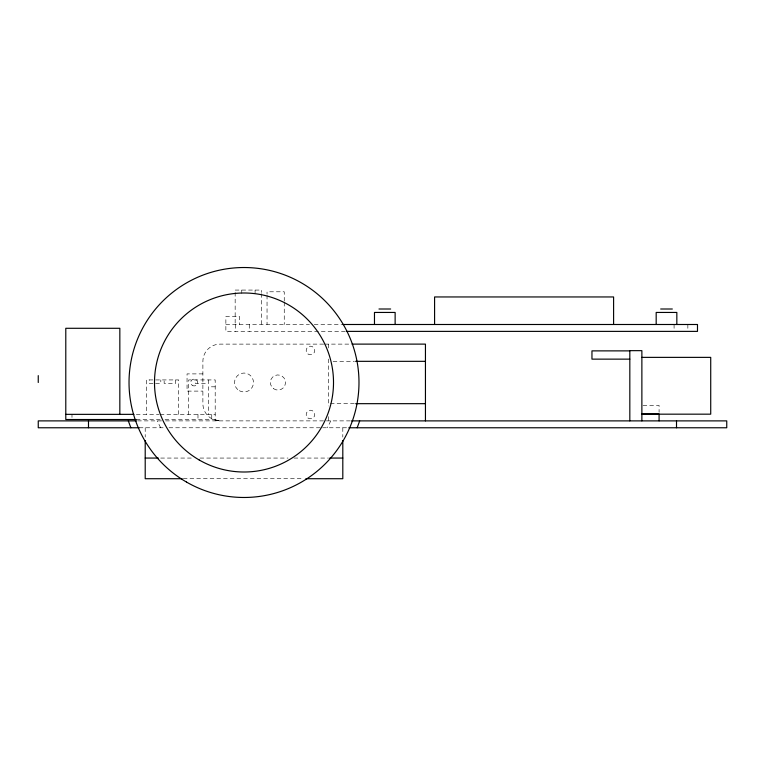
<?xml version="1.0" encoding="UTF-8"?>
<svg xmlns="http://www.w3.org/2000/svg" width="765" height="765" viewBox="0 0 765 765"><rect width="100%" height="100%" fill="white"/><g stroke="black" fill="none" stroke-linecap="round" stroke-linejoin="round"><path stroke-width="0.57" stroke-dasharray="3.83 2.87" d="M330.776 420.884L327.391 427.769M235.161 290.069L261.668 290.069L261.668 292.44M225.866 324.494L309.443 324.494M314.224 324.494L341.678 324.494M345.264 331.379L225.866 331.379L225.866 316.576L239.636 316.576L239.636 324.494M323.605 344.116L220.1 344.116A17.213 17.213 0 0 0 202.888 361.329L202.888 403.671A17.213 17.213 0 0 0 220.1 420.884L213.76 419.679L220.1 420.884M324.8 344.116L350.858 344.116M333.1 361.329L354.415 361.329M202.888 373.894L187.052 373.894L187.052 391.106L202.888 391.106M153 383.37L149.395 383.37L149.395 379.928M155.62 383.37L160.813 383.37L160.813 379.928M215.195 386.813L208.31 386.813L208.31 414.353M330.384 403.671L354.654 403.671M643.021 405.393L659.086 405.393L659.086 412.278M136.313 414.353L159.063 414.353M160.21 414.353L215.195 414.353M136.313 419.516L160.21 419.516M164.991 419.516L215.195 419.516L215.195 379.928L188.687 379.928L188.687 414.353M137.585 420.884L164.379 420.884M165.565 420.884L350.858 420.884M139.192 427.769L164.255 427.769M168.969 427.769L321.434 427.769M322.62 427.769L347.635 427.769M160.679 458.063L192.818 458.063M199.961 458.063L288.051 458.063M293.999 458.063L328.52 458.063M183.304 478.718L303.523 478.718M160.631 427.769L157.246 420.884M687.85 324.494L687.85 330.231M674.08 324.494L674.08 330.231M342.806 427.769L342.806 437.092M328.367 344.116L328.367 348.362M328.367 359.034L328.367 405.966M328.367 416.638L328.367 420.884M284.255 301.133L284.255 291.79L267.042 291.79L267.042 294.123M284.255 302.299L284.255 324.494M267.042 295.29L267.042 324.494M261.668 293.626L261.668 324.494M255.08 290.069L255.08 293.511M249.275 324.494L249.275 331.379M241.75 290.069L241.75 293.511M235.505 324.494L235.505 331.379M235.161 292.44L235.161 324.494M211.752 414.353L211.752 419.516M208.606 379.928L208.606 383.37L195.276 383.37L195.276 379.928M197.982 414.353L197.982 419.516M178.704 414.353L178.704 379.928L146.364 379.928L146.364 414.353M175.558 379.928L175.558 383.37L164.15 383.37L164.15 379.928M145.207 427.769L145.207 437.092M71.987 414.353L71.987 417.451M239.292 390.695A9.467 9.467 0 0 0 253.492 382.5A9.467 9.467 0 0 0 239.292 374.305A9.467 9.467 0 0 0 239.292 390.695M307.989 354.004A4.303 4.303 0 0 0 314.75 350.867A4.303 4.303 0 0 0 308.658 346.583A4.303 4.303 0 0 0 307.989 354.004M307.989 418.034A4.303 4.303 0 0 0 314.75 414.898A4.303 4.303 0 0 0 308.658 410.614A4.303 4.303 0 0 0 307.989 418.034M192.225 385.311A3.443 3.443 0 0 0 197.638 382.806A3.443 3.443 0 0 0 192.761 379.373A3.443 3.443 0 0 0 192.225 385.311M273.574 388.697A7.574 7.574 0 0 0 285.479 383.179A7.574 7.574 0 0 0 274.75 375.625A7.574 7.574 0 0 0 273.574 388.697"/><path stroke-width="1.15" d="M359.684 420.884L357.169 427.769M378.971 309.003L390.647 309.003M660.673 309.003L672.339 309.003M342.873 324.494L697.489 324.494L697.489 331.379L346.459 331.379M352.043 344.116L425.445 344.116L425.445 420.884M629.825 350.877L591.957 350.877L591.957 359.139L629.825 359.139M641.873 357.37L710.723 357.37L710.723 414.171L641.873 414.171M355.601 361.329L425.445 361.329M355.668 403.671L425.445 403.671M641.873 413.999L659.086 413.999L659.086 420.884M65.79 414.353L133.923 414.353M136.313 419.516L65.79 419.516L65.79 328.29L119.837 328.29L119.837 414.353M136.428 420.884L38.25 420.884L38.25 427.769L139.192 427.769M351.584 420.884L726.75 420.884L726.75 427.769L348.83 427.769M145.207 458.063L158.307 458.063M329.715 458.063L342.806 458.063M182.108 478.718L145.207 478.718L145.207 440.583M305.904 478.718L342.806 478.718L342.806 440.583M130.853 427.769L128.329 420.884M676.834 324.494L676.834 312.445L656.179 312.445L656.179 324.494M676.509 420.884L676.509 427.769M641.873 420.884L641.873 350.657L629.825 350.657L629.825 420.884M613.597 324.494L613.597 296.954L434.587 296.954L434.587 324.494M395.132 324.494L395.132 312.445L374.477 312.445L374.477 324.494M88.491 420.884L88.491 427.769M38.25 375.615L38.25 382.5M199.254 460.014A89.505 89.505 0 0 0 333.511 382.5A89.505 89.505 0 0 0 199.254 304.986A89.505 89.505 0 0 0 199.254 460.014M186.517 482.074A114.98 114.98 0 0 0 358.986 382.5A114.98 114.98 0 0 0 186.517 282.926A114.98 114.98 0 0 0 186.517 482.074"/></g></svg>
